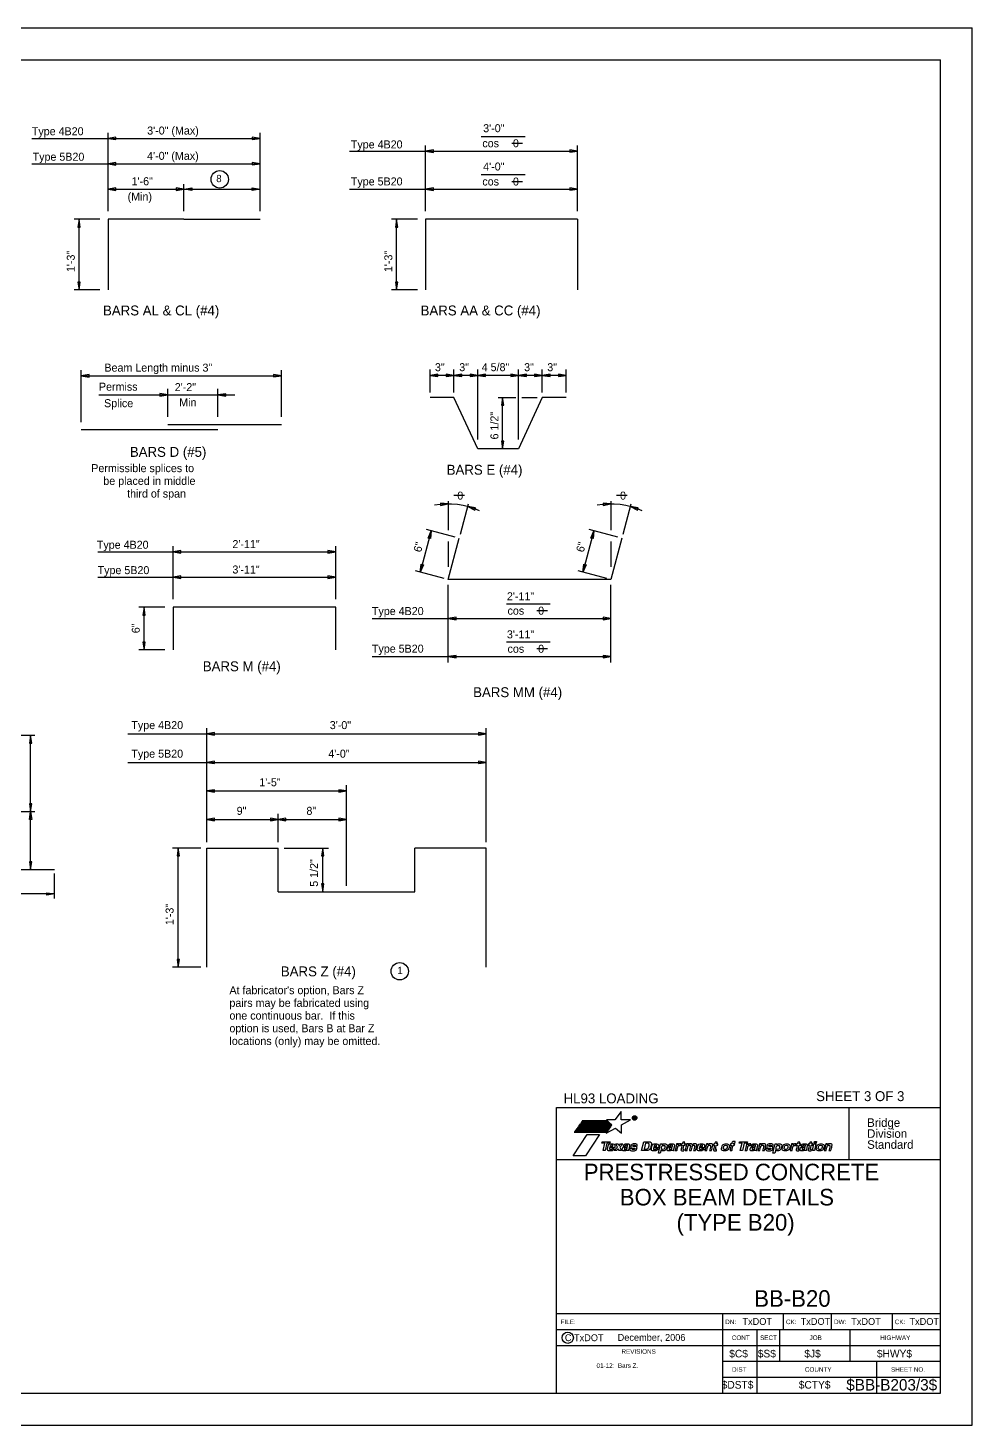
# Model space of a CAD drawing. Extents: x 1000 to 1069, y 1000 to 1045.
# Drawn here: x 1019.12 to 1034, y 1023 to 1045 of the extents above; entities that cross this region are included whole.
import ezdxf

# ---------------------------------------------------------------- set-up
doc = ezdxf.new("R2010")
doc.units = 0
for name, color, linetype in [('D_SHEET', 7, 'Continuous'), ('D_SHEET_NUM_CODE', 7, 'Continuous'), ('D_SHEET_TXT_SUB_CODE', 7, 'Continuous'), ('Working Level 1', 7, 'Continuous')]:
    doc.layers.add(name, color=color, linetype=linetype)

msp = doc.modelspace()

# ---------------------------------------------------------------- linework, layer by layer
at = {"layer": 'D_SHEET'}
for p, q in [((1000, 1045), (1034, 1045)), ((1034, 1023), (1034, 1045)), ((1002, 1044.5), (1033.5, 1044.5)), ((1033.5, 1023.5), (1033.5, 1044.5)), ((1027.45, 1023.5), (1027.45, 1028)), ((1027.45, 1028), (1033.5, 1028)), ((1028.47, 1027.94), (1028.373, 1027.805)), ((1028.47, 1027.805), (1028.47, 1027.94)), ((1032.061, 1027.18), (1032.061, 1028)), ((1027.742, 1027.627), (1027.741, 1027.625)), ((1027.741, 1027.625), (1028.253, 1027.623)), ((1028.256, 1027.628), (1027.742, 1027.627)), ((1027.753, 1027.641), (1027.751, 1027.639)), ((1027.751, 1027.639), (1028.262, 1027.637)), ((1028.266, 1027.642), (1027.753, 1027.641)), ((1027.768, 1027.663), (1027.766, 1027.66)), ((1027.766, 1027.66), (1028.276, 1027.657)), ((1028.28, 1027.663), (1027.768, 1027.663)), ((1027.777, 1027.676), (1027.776, 1027.674)), ((1027.776, 1027.674), (1028.286, 1027.672)), ((1028.29, 1027.677), (1027.777, 1027.676)), ((1027.787, 1027.69), (1027.786, 1027.688)), ((1027.786, 1027.688), (1028.296, 1027.686)), ((1028.299, 1027.691), (1027.787, 1027.69)), ((1027.803, 1027.712), (1027.801, 1027.709)), ((1027.801, 1027.709), (1028.309, 1027.706)), ((1028.313, 1027.711), (1027.803, 1027.712)), ((1027.803, 1027.712), (1027.803, 1027.712)), ((1027.812, 1027.725), (1027.811, 1027.722)), ((1027.811, 1027.722), (1028.319, 1027.72)), ((1028.323, 1027.726), (1027.812, 1027.725)), ((1027.822, 1027.738), (1027.82, 1027.736)), ((1027.82, 1027.736), (1028.317, 1027.734)), ((1028.311, 1027.74), (1027.822, 1027.738)), ((1027.838, 1027.76), (1027.836, 1027.758)), ((1027.836, 1027.758), (1028.294, 1027.755)), ((1028.287, 1027.76), (1027.838, 1027.76)), ((1027.847, 1027.774), (1027.845, 1027.771)), ((1027.845, 1027.771), (1028.278, 1027.769)), ((1028.272, 1027.774), (1027.847, 1027.774)), ((1027.857, 1027.788), (1027.855, 1027.785)), ((1027.855, 1027.785), (1028.262, 1027.783)), ((1028.256, 1027.788), (1027.857, 1027.788)), ((1028.234, 1027.596), (1028.384, 1027.676)), ((1028.373, 1027.805), (1028.238, 1027.805)), ((1028.238, 1027.805), (1028.256, 1027.788)), ((1028.253, 1027.623), (1028.247, 1027.614)), ((1028.256, 1027.788), (1028.256, 1027.788)), ((1028.262, 1027.637), (1028.256, 1027.628)), ((1028.256, 1027.628), (1028.256, 1027.628)), ((1028.262, 1027.783), (1028.272, 1027.774)), ((1028.262, 1027.637), (1028.262, 1027.637)), ((1028.276, 1027.657), (1028.266, 1027.642)), ((1028.266, 1027.642), (1028.266, 1027.642)), ((1028.272, 1027.774), (1028.272, 1027.774)), ((1028.278, 1027.769), (1028.287, 1027.76)), ((1028.286, 1027.672), (1028.28, 1027.663)), ((1028.296, 1027.686), (1028.29, 1027.677)), ((1028.294, 1027.755), (1028.311, 1027.74)), ((1028.309, 1027.706), (1028.299, 1027.691)), ((1028.311, 1027.74), (1028.311, 1027.74)), ((1028.319, 1027.72), (1028.313, 1027.711)), ((1028.317, 1027.734), (1028.317, 1027.734)), ((1028.317, 1027.734), (1028.324, 1027.728)), ((1028.324, 1027.728), (1028.323, 1027.726)), ((1028.384, 1027.676), (1028.478, 1027.596)), ((1028.62, 1027.805), (1028.47, 1027.805)), ((1028.478, 1027.728), (1028.62, 1027.805)), ((1028.478, 1027.596), (1028.478, 1027.728)), ((1028.698, 1027.824), (1028.698, 1027.82)), ((1027.716, 1027.24), (1027.937, 1027.576)), ((1027.733, 1027.614), (1027.731, 1027.612)), ((1027.731, 1027.612), (1028.243, 1027.609)), ((1028.247, 1027.614), (1027.733, 1027.614)), ((1028.128, 1027.576), (1027.907, 1027.24)), ((1027.937, 1027.576), (1028.128, 1027.576)), ((1028.167, 1027.437), (1028.173, 1027.462)), ((1028.214, 1027.437), (1028.167, 1027.437)), ((1028.173, 1027.462), (1028.299, 1027.462)), ((1028.187, 1027.321), (1028.214, 1027.437)), ((1028.246, 1027.437), (1028.219, 1027.321)), ((1028.243, 1027.609), (1028.234, 1027.596)), ((1028.243, 1027.609), (1028.243, 1027.609)), ((1028.293, 1027.437), (1028.246, 1027.437)), ((1028.299, 1027.462), (1028.293, 1027.437)), ((1028.413, 1027.374), (1028.387, 1027.426)), ((1028.387, 1027.426), (1028.424, 1027.426)), ((1028.424, 1027.426), (1028.437, 1027.395)), ((1028.437, 1027.395), (1028.463, 1027.426)), ((1028.498, 1027.426), (1028.449, 1027.374)), ((1028.463, 1027.426), (1028.498, 1027.426)), ((1028.603, 1027.398), (1028.59, 1027.341)), ((1029.31, 1027.398), (1029.297, 1027.341)), ((1030.328, 1027.437), (1030.334, 1027.462)), ((1030.375, 1027.437), (1030.328, 1027.437)), ((1030.334, 1027.462), (1030.461, 1027.462)), ((1030.348, 1027.321), (1030.375, 1027.437)), ((1030.408, 1027.437), (1030.381, 1027.321)), ((1030.455, 1027.437), (1030.408, 1027.437)), ((1030.461, 1027.462), (1030.455, 1027.437)), ((1030.618, 1027.398), (1030.604, 1027.341)), ((1031.404, 1027.398), (1031.39, 1027.341)), ((1031.485, 1027.321), (1031.509, 1027.426)), ((1031.509, 1027.426), (1031.539, 1027.426)), ((1031.512, 1027.438), (1031.518, 1027.463)), ((1031.542, 1027.438), (1031.512, 1027.438)), ((1031.539, 1027.426), (1031.515, 1027.321)), ((1031.518, 1027.463), (1031.548, 1027.463)), ((1031.548, 1027.463), (1031.542, 1027.438)), ((1027.45, 1027.18), (1033.5, 1027.18)), ((1027.907, 1027.24), (1027.716, 1027.24)), ((1028.219, 1027.321), (1028.187, 1027.321)), ((1028.293, 1027.384), (1028.34, 1027.384)), ((1028.332, 1027.352), (1028.363, 1027.352)), ((1028.361, 1027.321), (1028.413, 1027.374)), ((1028.398, 1027.321), (1028.361, 1027.321)), ((1028.425, 1027.352), (1028.398, 1027.321)), ((1028.438, 1027.321), (1028.425, 1027.352)), ((1028.475, 1027.321), (1028.438, 1027.321)), ((1028.449, 1027.374), (1028.475, 1027.321)), ((1028.534, 1027.392), (1028.505, 1027.392)), ((1028.532, 1027.382), (1028.56, 1027.386)), ((1028.565, 1027.358), (1028.568, 1027.372)), ((1028.984, 1027.384), (1029.031, 1027.384)), ((1029.022, 1027.352), (1029.053, 1027.352)), ((1029.241, 1027.392), (1029.212, 1027.392)), ((1029.239, 1027.382), (1029.267, 1027.386)), ((1029.271, 1027.358), (1029.275, 1027.372)), ((1029.707, 1027.384), (1029.754, 1027.384)), ((1029.745, 1027.352), (1029.777, 1027.352)), ((1030.381, 1027.321), (1030.348, 1027.321)), ((1030.548, 1027.392), (1030.519, 1027.392)), ((1030.546, 1027.382), (1030.574, 1027.386)), ((1030.579, 1027.358), (1030.582, 1027.372)), ((1031.334, 1027.392), (1031.305, 1027.392)), ((1031.332, 1027.382), (1031.361, 1027.386)), ((1031.365, 1027.358), (1031.368, 1027.372)), ((1031.515, 1027.321), (1031.485, 1027.321)), ((1033.5, 1024.75), (1027.45, 1024.75)), ((1030.073, 1023.5), (1030.073, 1024.75)), ((1031.03, 1024.5), (1031.03, 1024.75)), ((1031.786, 1024.5), (1031.786, 1024.75)), ((1032.744, 1024.5), (1032.744, 1024.75)), ((1033.5, 1024.5), (1027.45, 1024.5)), ((1030.613, 1023.5), (1030.613, 1024.5)), ((1030.973, 1024), (1030.973, 1024.5)), ((1032.078, 1024), (1032.078, 1024.5)), ((1033.5, 1024.25), (1027.45, 1024.25)), ((1033.5, 1024), (1030.073, 1024)), ((1032.502, 1023.5), (1032.502, 1024)), ((1033.5, 1023.75), (1030.073, 1023.75)), ((1002, 1023.5), (1033.5, 1023.5)), ((1000, 1023), (1034, 1023))]:
    msp.add_line(p, q, dxfattribs=at)
for points in [[(1028.682, 1027.83), (1028.68, 1027.83), (1028.678, 1027.83), (1028.678, 1027.817), (1028.668, 1027.817), (1028.668, 1027.854)], [(1028.68, 1027.848), (1028.678, 1027.848), (1028.678, 1027.837), (1028.682, 1027.837)], [(1028.699, 1027.818), (1028.699, 1027.817), (1028.69, 1027.817)], [(1028.861, 1027.321), (1028.794, 1027.321), (1028.827, 1027.462), (1028.896, 1027.462)], [(1028.884, 1027.438), (1028.853, 1027.438), (1028.832, 1027.345), (1028.863, 1027.345)], [(1029.101, 1027.334), (1029.1, 1027.334), (1029.087, 1027.28), (1029.057, 1027.28), (1029.091, 1027.426), (1029.12, 1027.426), (1029.117, 1027.41), (1029.117, 1027.41)], [(1030.907, 1027.334), (1030.906, 1027.334), (1030.894, 1027.28), (1030.863, 1027.28), (1030.897, 1027.426), (1030.926, 1027.426), (1030.923, 1027.41), (1030.923, 1027.41)], [(1028.369, 1027.371), (1028.367, 1027.366), (1028.288, 1027.366)], [(1028.593, 1027.325), (1028.592, 1027.321), (1028.559, 1027.321)], [(1029.059, 1027.371), (1029.058, 1027.366), (1028.979, 1027.366)], [(1029.3, 1027.325), (1029.299, 1027.321), (1029.266, 1027.321)], [(1029.782, 1027.371), (1029.781, 1027.366), (1029.702, 1027.366)], [(1030.607, 1027.325), (1030.606, 1027.321), (1030.574, 1027.321)], [(1031.393, 1027.325), (1031.392, 1027.321), (1031.36, 1027.321)]]:
    msp.add_lwpolyline(points, dxfattribs=at)
msp.add_ellipse((1027.629, 1024.375), major_axis=(0.0897, 0), ratio=0.999082, dxfattribs=at)
for points, degree in [([(1028.707, 1027.812), (1028.7, 1027.805), (1028.692, 1027.802), (1028.683, 1027.802), (1028.674, 1027.802), (1028.666, 1027.805), (1028.659, 1027.812), (1028.653, 1027.818), (1028.649, 1027.826), (1028.649, 1027.836), (1028.649, 1027.846), (1028.653, 1027.854), (1028.66, 1027.86), (1028.662, 1027.862), (1028.664, 1027.864), (1028.666, 1027.865)], 3), ([(1028.663, 1027.855), (1028.658, 1027.85), (1028.655, 1027.843), (1028.655, 1027.836), (1028.655, 1027.828), (1028.658, 1027.821), (1028.663, 1027.816), (1028.669, 1027.81), (1028.675, 1027.808), (1028.683, 1027.808), (1028.691, 1027.808), (1028.697, 1027.81), (1028.703, 1027.816), (1028.708, 1027.821), (1028.711, 1027.828), (1028.711, 1027.836), (1028.711, 1027.843), (1028.708, 1027.85), (1028.703, 1027.855), (1028.697, 1027.861), (1028.691, 1027.864), (1028.683, 1027.864), (1028.675, 1027.864), (1028.669, 1027.861), (1028.663, 1027.855)], 3), ([(1028.666, 1027.865), (1028.671, 1027.868), (1028.677, 1027.87), (1028.683, 1027.87), (1028.692, 1027.87), (1028.7, 1027.866), (1028.707, 1027.86), (1028.714, 1027.853), (1028.717, 1027.845), (1028.717, 1027.836), (1028.717, 1027.826), (1028.713, 1027.818), (1028.707, 1027.812)], 3), ([(1028.668, 1027.854), (1028.671, 1027.854), (1028.674, 1027.854), (1028.679, 1027.854), (1028.683, 1027.854), (1028.686, 1027.854), (1028.686, 1027.854), (1028.689, 1027.854), (1028.692, 1027.853), (1028.694, 1027.852), (1028.697, 1027.851), (1028.699, 1027.848), (1028.699, 1027.843), (1028.699, 1027.84), (1028.698, 1027.838), (1028.696, 1027.837), (1028.694, 1027.835), (1028.692, 1027.834), (1028.69, 1027.834)], 3), ([(1028.686, 1027.847), (1028.685, 1027.848), (1028.683, 1027.848), (1028.68, 1027.848)], 2), ([(1028.682, 1027.837), (1028.684, 1027.837), (1028.686, 1027.837), (1028.687, 1027.838), (1028.689, 1027.839), (1028.689, 1027.841), (1028.689, 1027.843), (1028.689, 1027.845), (1028.688, 1027.846), (1028.686, 1027.847)], 3), ([(1028.69, 1027.817), (1028.689, 1027.818), (1028.689, 1027.82), (1028.689, 1027.822), (1028.689, 1027.824), (1028.689, 1027.826), (1028.688, 1027.827), (1028.688, 1027.828), (1028.687, 1027.829), (1028.686, 1027.83), (1028.685, 1027.83), (1028.684, 1027.83), (1028.682, 1027.83)], 3), ([(1028.69, 1027.834), (1028.692, 1027.834), (1028.694, 1027.833), (1028.695, 1027.832), (1028.697, 1027.83), (1028.698, 1027.827), (1028.698, 1027.824)], 3), ([(1028.698, 1027.82), (1028.698, 1027.82), (1028.698, 1027.82), (1028.698, 1027.819), (1028.698, 1027.819), (1028.699, 1027.818), (1028.699, 1027.818)], 3), ([(1028.363, 1027.352), (1028.349, 1027.326), (1028.324, 1027.318), (1028.304, 1027.318), (1028.272, 1027.318), (1028.25, 1027.332), (1028.26, 1027.375), (1028.263, 1027.388), (1028.278, 1027.428), (1028.328, 1027.428), (1028.351, 1027.428), (1028.38, 1027.418), (1028.369, 1027.371)], 3), ([(1028.34, 1027.384), (1028.343, 1027.401), (1028.332, 1027.406), (1028.322, 1027.406), (1028.308, 1027.406), (1028.298, 1027.397), (1028.293, 1027.384)], 3), ([(1028.505, 1027.392), (1028.516, 1027.424), (1028.541, 1027.428), (1028.565, 1027.428), (1028.581, 1027.428), (1028.609, 1027.424), (1028.603, 1027.398)], 3), ([(1028.56, 1027.386), (1028.565, 1027.386), (1028.572, 1027.388), (1028.573, 1027.394), (1028.576, 1027.406), (1028.564, 1027.406), (1028.556, 1027.406), (1028.541, 1027.406), (1028.536, 1027.398), (1028.534, 1027.392)], 3), ([(1028.694, 1027.394), (1028.694, 1027.4), (1028.694, 1027.407), (1028.677, 1027.407), (1028.661, 1027.407), (1028.657, 1027.402), (1028.656, 1027.397), (1028.652, 1027.381), (1028.727, 1027.393), (1028.718, 1027.354), (1028.711, 1027.324), (1028.677, 1027.318), (1028.659, 1027.318), (1028.633, 1027.318), (1028.607, 1027.326), (1028.612, 1027.354), (1028.612, 1027.354), (1028.643, 1027.354), (1028.643, 1027.354), (1028.641, 1027.345), (1028.646, 1027.339), (1028.665, 1027.339), (1028.681, 1027.339), (1028.686, 1027.346), (1028.687, 1027.35), (1028.691, 1027.367), (1028.616, 1027.354), (1028.625, 1027.393), (1028.629, 1027.409), (1028.644, 1027.428), (1028.68, 1027.428), (1028.703, 1027.428), (1028.728, 1027.423), (1028.724, 1027.394), (1028.724, 1027.394), (1028.694, 1027.394), (1028.694, 1027.394)], 3), ([(1028.896, 1027.462), (1028.948, 1027.462), (1028.949, 1027.422), (1028.943, 1027.395), (1028.936, 1027.365), (1028.913, 1027.321), (1028.861, 1027.321)], 3), ([(1028.863, 1027.345), (1028.89, 1027.345), (1028.904, 1027.369), (1028.909, 1027.393), (1028.919, 1027.434), (1028.898, 1027.438), (1028.884, 1027.438)], 3), ([(1029.053, 1027.352), (1029.04, 1027.326), (1029.015, 1027.318), (1028.995, 1027.318), (1028.963, 1027.318), (1028.941, 1027.332), (1028.951, 1027.375), (1028.954, 1027.388), (1028.968, 1027.428), (1029.019, 1027.428), (1029.041, 1027.428), (1029.07, 1027.418), (1029.059, 1027.371)], 3), ([(1029.031, 1027.384), (1029.033, 1027.401), (1029.023, 1027.406), (1029.013, 1027.406), (1028.999, 1027.406), (1028.989, 1027.397), (1028.984, 1027.384)], 3), ([(1029.117, 1027.41), (1029.125, 1027.419), (1029.135, 1027.428), (1029.156, 1027.428), (1029.181, 1027.428), (1029.199, 1027.411), (1029.191, 1027.374), (1029.184, 1027.346), (1029.163, 1027.318), (1029.129, 1027.318), (1029.108, 1027.318), (1029.103, 1027.329), (1029.101, 1027.334)], 3), ([(1029.127, 1027.341), (1029.146, 1027.341), (1029.156, 1027.36), (1029.159, 1027.372), (1029.163, 1027.389), (1029.16, 1027.404), (1029.141, 1027.404), (1029.12, 1027.404), (1029.111, 1027.388), (1029.107, 1027.371), (1029.104, 1027.355), (1029.108, 1027.341), (1029.127, 1027.341)], 3), ([(1029.212, 1027.392), (1029.222, 1027.424), (1029.248, 1027.428), (1029.272, 1027.428), (1029.288, 1027.428), (1029.316, 1027.424), (1029.31, 1027.398)], 3), ([(1029.267, 1027.386), (1029.272, 1027.386), (1029.278, 1027.388), (1029.28, 1027.394), (1029.283, 1027.406), (1029.271, 1027.406), (1029.263, 1027.406), (1029.248, 1027.406), (1029.243, 1027.398), (1029.241, 1027.392)], 3), ([(1029.343, 1027.426), (1029.343, 1027.426), (1029.372, 1027.426), (1029.372, 1027.426), (1029.372, 1027.426), (1029.368, 1027.407), (1029.368, 1027.407), (1029.368, 1027.407), (1029.368, 1027.407), (1029.368, 1027.407), (1029.377, 1027.418), (1029.386, 1027.428), (1029.405, 1027.428), (1029.407, 1027.428), (1029.409, 1027.428), (1029.411, 1027.428), (1029.411, 1027.428), (1029.404, 1027.4), (1029.404, 1027.4), (1029.402, 1027.4), (1029.398, 1027.4), (1029.396, 1027.4), (1029.372, 1027.4), (1029.364, 1027.387), (1029.362, 1027.375), (1029.362, 1027.375), (1029.349, 1027.321), (1029.349, 1027.321), (1029.349, 1027.321), (1029.319, 1027.321), (1029.319, 1027.321), (1029.319, 1027.321), (1029.343, 1027.426), (1029.343, 1027.426)], 3), ([(1029.465, 1027.426), (1029.465, 1027.426), (1029.484, 1027.426), (1029.484, 1027.426), (1029.484, 1027.426), (1029.48, 1027.406), (1029.48, 1027.406), (1029.48, 1027.406), (1029.461, 1027.406), (1029.461, 1027.406), (1029.461, 1027.406), (1029.448, 1027.349), (1029.448, 1027.349), (1029.446, 1027.343), (1029.446, 1027.341), (1029.458, 1027.341), (1029.46, 1027.341), (1029.462, 1027.341), (1029.465, 1027.341), (1029.465, 1027.341), (1029.46, 1027.32), (1029.46, 1027.32), (1029.455, 1027.32), (1029.45, 1027.32), (1029.445, 1027.32), (1029.445, 1027.32), (1029.441, 1027.32), (1029.441, 1027.32), (1029.415, 1027.32), (1029.413, 1027.329), (1029.416, 1027.342), (1029.416, 1027.342), (1029.431, 1027.406), (1029.431, 1027.406), (1029.431, 1027.406), (1029.415, 1027.406), (1029.415, 1027.406), (1029.415, 1027.406), (1029.42, 1027.426), (1029.42, 1027.426), (1029.42, 1027.426), (1029.435, 1027.426), (1029.435, 1027.426), (1029.435, 1027.426), (1029.442, 1027.454), (1029.442, 1027.454), (1029.442, 1027.454), (1029.472, 1027.454), (1029.472, 1027.454), (1029.472, 1027.454), (1029.465, 1027.426), (1029.465, 1027.426)], 3), ([(1029.643, 1027.321), (1029.643, 1027.321), (1029.613, 1027.321), (1029.613, 1027.321), (1029.613, 1027.321), (1029.628, 1027.384), (1029.628, 1027.384), (1029.632, 1027.4), (1029.625, 1027.405), (1029.616, 1027.405), (1029.601, 1027.405), (1029.594, 1027.396), (1029.591, 1027.384), (1029.591, 1027.384), (1029.576, 1027.321), (1029.576, 1027.321), (1029.576, 1027.321), (1029.546, 1027.321), (1029.546, 1027.321), (1029.546, 1027.321), (1029.56, 1027.384), (1029.56, 1027.384), (1029.563, 1027.393), (1029.565, 1027.405), (1029.547, 1027.405), (1029.533, 1027.405), (1029.526, 1027.396), (1029.524, 1027.385), (1029.524, 1027.385), (1029.509, 1027.321), (1029.509, 1027.321), (1029.509, 1027.321), (1029.478, 1027.321), (1029.478, 1027.321), (1029.478, 1027.321), (1029.503, 1027.426), (1029.503, 1027.426), (1029.503, 1027.426), (1029.532, 1027.426), (1029.532, 1027.426), (1029.532, 1027.426), (1029.528, 1027.41), (1029.528, 1027.41), (1029.528, 1027.41), (1029.529, 1027.41), (1029.529, 1027.41), (1029.534, 1027.417), (1029.545, 1027.428), (1029.566, 1027.428), (1029.582, 1027.428), (1029.589, 1027.423), (1029.594, 1027.412), (1029.599, 1027.417), (1029.61, 1027.428), (1029.628, 1027.428), (1029.651, 1027.428), (1029.666, 1027.416), (1029.66, 1027.393), (1029.66, 1027.393), (1029.643, 1027.321), (1029.643, 1027.321)], 3), ([(1029.777, 1027.352), (1029.763, 1027.326), (1029.738, 1027.318), (1029.718, 1027.318), (1029.686, 1027.318), (1029.664, 1027.332), (1029.674, 1027.375), (1029.677, 1027.388), (1029.691, 1027.428), (1029.742, 1027.428), (1029.764, 1027.428), (1029.794, 1027.418), (1029.782, 1027.371)], 3), ([(1029.754, 1027.384), (1029.757, 1027.401), (1029.746, 1027.406), (1029.736, 1027.406), (1029.722, 1027.406), (1029.712, 1027.397), (1029.707, 1027.384)], 3), ([(1029.895, 1027.321), (1029.895, 1027.321), (1029.864, 1027.321), (1029.864, 1027.321), (1029.864, 1027.321), (1029.879, 1027.384), (1029.879, 1027.384), (1029.881, 1027.392), (1029.883, 1027.405), (1029.864, 1027.405), (1029.851, 1027.405), (1029.838, 1027.397), (1029.835, 1027.381), (1029.835, 1027.381), (1029.821, 1027.321), (1029.821, 1027.321), (1029.821, 1027.321), (1029.79, 1027.321), (1029.79, 1027.321), (1029.79, 1027.321), (1029.815, 1027.426), (1029.815, 1027.426), (1029.815, 1027.426), (1029.844, 1027.426), (1029.844, 1027.426), (1029.844, 1027.426), (1029.84, 1027.41), (1029.84, 1027.41), (1029.84, 1027.41), (1029.841, 1027.41), (1029.841, 1027.41), (1029.846, 1027.416), (1029.858, 1027.428), (1029.88, 1027.428), (1029.902, 1027.428), (1029.917, 1027.416), (1029.911, 1027.393), (1029.911, 1027.393), (1029.895, 1027.321), (1029.895, 1027.321)], 3), ([(1029.976, 1027.426), (1029.976, 1027.426), (1029.995, 1027.426), (1029.995, 1027.426), (1029.995, 1027.426), (1029.991, 1027.406), (1029.991, 1027.406), (1029.991, 1027.406), (1029.972, 1027.406), (1029.972, 1027.406), (1029.972, 1027.406), (1029.958, 1027.349), (1029.958, 1027.349), (1029.957, 1027.343), (1029.957, 1027.341), (1029.969, 1027.341), (1029.971, 1027.341), (1029.973, 1027.341), (1029.975, 1027.341), (1029.975, 1027.341), (1029.971, 1027.32), (1029.971, 1027.32), (1029.966, 1027.32), (1029.961, 1027.32), (1029.956, 1027.32), (1029.956, 1027.32), (1029.952, 1027.32), (1029.952, 1027.32), (1029.926, 1027.32), (1029.923, 1027.329), (1029.927, 1027.342), (1029.927, 1027.342), (1029.941, 1027.406), (1029.941, 1027.406), (1029.941, 1027.406), (1029.926, 1027.406), (1029.926, 1027.406), (1029.926, 1027.406), (1029.93, 1027.426), (1029.93, 1027.426), (1029.93, 1027.426), (1029.946, 1027.426), (1029.946, 1027.426), (1029.946, 1027.426), (1029.953, 1027.454), (1029.953, 1027.454), (1029.953, 1027.454), (1029.983, 1027.454), (1029.983, 1027.454), (1029.983, 1027.454), (1029.976, 1027.426), (1029.976, 1027.426)], 3), ([(1030.101, 1027.318), (1030.07, 1027.318), (1030.046, 1027.335), (1030.055, 1027.373), (1030.064, 1027.411), (1030.096, 1027.428), (1030.126, 1027.428), (1030.131, 1027.428), (1030.135, 1027.428), (1030.139, 1027.427)], 3), ([(1030.121, 1027.405), (1030.098, 1027.405), (1030.089, 1027.387), (1030.086, 1027.373), (1030.083, 1027.36), (1030.083, 1027.341), (1030.106, 1027.341), (1030.13, 1027.341), (1030.138, 1027.36), (1030.141, 1027.373), (1030.144, 1027.387), (1030.144, 1027.405), (1030.121, 1027.405)], 3), ([(1030.139, 1027.427), (1030.163, 1027.423), (1030.18, 1027.406), (1030.172, 1027.373), (1030.164, 1027.335), (1030.132, 1027.318), (1030.101, 1027.318)], 3), ([(1030.216, 1027.321), (1030.216, 1027.321), (1030.186, 1027.321), (1030.186, 1027.321), (1030.186, 1027.321), (1030.206, 1027.406), (1030.206, 1027.406), (1030.206, 1027.406), (1030.189, 1027.406), (1030.189, 1027.406), (1030.189, 1027.406), (1030.194, 1027.426), (1030.194, 1027.426), (1030.194, 1027.426), (1030.21, 1027.426), (1030.21, 1027.426), (1030.21, 1027.426), (1030.212, 1027.434), (1030.212, 1027.434), (1030.217, 1027.456), (1030.232, 1027.464), (1030.253, 1027.464), (1030.262, 1027.464), (1030.266, 1027.464), (1030.268, 1027.463), (1030.268, 1027.463), (1030.263, 1027.441), (1030.263, 1027.441), (1030.263, 1027.441), (1030.255, 1027.441), (1030.255, 1027.441), (1030.244, 1027.441), (1030.244, 1027.438), (1030.241, 1027.43), (1030.241, 1027.43), (1030.241, 1027.426), (1030.241, 1027.426), (1030.241, 1027.426), (1030.26, 1027.426), (1030.26, 1027.426), (1030.26, 1027.426), (1030.256, 1027.406), (1030.256, 1027.406), (1030.256, 1027.406), (1030.236, 1027.406), (1030.236, 1027.406), (1030.236, 1027.406), (1030.216, 1027.321), (1030.216, 1027.321)], 3), ([(1030.447, 1027.426), (1030.447, 1027.426), (1030.476, 1027.426), (1030.476, 1027.426), (1030.476, 1027.426), (1030.471, 1027.407), (1030.471, 1027.407), (1030.471, 1027.407), (1030.472, 1027.407), (1030.472, 1027.407), (1030.481, 1027.418), (1030.49, 1027.428), (1030.508, 1027.428), (1030.51, 1027.428), (1030.512, 1027.428), (1030.514, 1027.428), (1030.514, 1027.428), (1030.508, 1027.4), (1030.508, 1027.4), (1030.505, 1027.4), (1030.502, 1027.4), (1030.499, 1027.4), (1030.475, 1027.4), (1030.468, 1027.387), (1030.465, 1027.375), (1030.465, 1027.375), (1030.453, 1027.321), (1030.453, 1027.321), (1030.453, 1027.321), (1030.422, 1027.321), (1030.422, 1027.321), (1030.422, 1027.321), (1030.447, 1027.426), (1030.447, 1027.426)], 3), ([(1030.519, 1027.392), (1030.53, 1027.424), (1030.555, 1027.428), (1030.579, 1027.428), (1030.595, 1027.428), (1030.624, 1027.424), (1030.618, 1027.398)], 3), ([(1030.574, 1027.386), (1030.579, 1027.386), (1030.586, 1027.388), (1030.587, 1027.394), (1030.59, 1027.406), (1030.578, 1027.406), (1030.57, 1027.406), (1030.555, 1027.406), (1030.55, 1027.398), (1030.548, 1027.392)], 3), ([(1030.73, 1027.321), (1030.73, 1027.321), (1030.7, 1027.321), (1030.7, 1027.321), (1030.7, 1027.321), (1030.715, 1027.384), (1030.715, 1027.384), (1030.717, 1027.392), (1030.719, 1027.405), (1030.7, 1027.405), (1030.686, 1027.405), (1030.674, 1027.397), (1030.67, 1027.381), (1030.67, 1027.381), (1030.656, 1027.321), (1030.656, 1027.321), (1030.656, 1027.321), (1030.626, 1027.321), (1030.626, 1027.321), (1030.626, 1027.321), (1030.651, 1027.426), (1030.651, 1027.426), (1030.651, 1027.426), (1030.68, 1027.426), (1030.68, 1027.426), (1030.68, 1027.426), (1030.676, 1027.41), (1030.676, 1027.41), (1030.676, 1027.41), (1030.676, 1027.41), (1030.676, 1027.41), (1030.682, 1027.416), (1030.693, 1027.428), (1030.715, 1027.428), (1030.738, 1027.428), (1030.752, 1027.416), (1030.747, 1027.393), (1030.747, 1027.393), (1030.73, 1027.321), (1030.73, 1027.321)], 3), ([(1030.836, 1027.394), (1030.836, 1027.4), (1030.835, 1027.407), (1030.819, 1027.407), (1030.802, 1027.407), (1030.799, 1027.402), (1030.798, 1027.397), (1030.794, 1027.381), (1030.869, 1027.393), (1030.86, 1027.354), (1030.852, 1027.324), (1030.819, 1027.318), (1030.801, 1027.318), (1030.775, 1027.318), (1030.748, 1027.326), (1030.754, 1027.354), (1030.754, 1027.354), (1030.785, 1027.354), (1030.785, 1027.354), (1030.783, 1027.345), (1030.787, 1027.339), (1030.806, 1027.339), (1030.822, 1027.339), (1030.827, 1027.346), (1030.828, 1027.35), (1030.832, 1027.367), (1030.758, 1027.354), (1030.767, 1027.393), (1030.771, 1027.409), (1030.786, 1027.428), (1030.822, 1027.428), (1030.844, 1027.428), (1030.87, 1027.423), (1030.865, 1027.394), (1030.865, 1027.394), (1030.836, 1027.394), (1030.836, 1027.394)], 3), ([(1030.923, 1027.41), (1030.931, 1027.419), (1030.941, 1027.428), (1030.962, 1027.428), (1030.987, 1027.428), (1031.005, 1027.411), (1030.997, 1027.374), (1030.99, 1027.346), (1030.969, 1027.318), (1030.935, 1027.318), (1030.914, 1027.318), (1030.909, 1027.329), (1030.907, 1027.334)], 3), ([(1030.933, 1027.341), (1030.953, 1027.341), (1030.962, 1027.36), (1030.965, 1027.372), (1030.969, 1027.389), (1030.966, 1027.404), (1030.947, 1027.404), (1030.926, 1027.404), (1030.917, 1027.388), (1030.913, 1027.371), (1030.91, 1027.355), (1030.914, 1027.341), (1030.933, 1027.341)], 3), ([(1031.057, 1027.318), (1031.026, 1027.318), (1031.002, 1027.335), (1031.011, 1027.373), (1031.02, 1027.411), (1031.052, 1027.428), (1031.082, 1027.428), (1031.087, 1027.428), (1031.091, 1027.428), (1031.095, 1027.427)], 3), ([(1031.077, 1027.405), (1031.054, 1027.405), (1031.045, 1027.387), (1031.042, 1027.373), (1031.039, 1027.36), (1031.039, 1027.341), (1031.062, 1027.341), (1031.085, 1027.341), (1031.094, 1027.36), (1031.097, 1027.373), (1031.1, 1027.387), (1031.1, 1027.405), (1031.077, 1027.405)], 3), ([(1031.095, 1027.427), (1031.119, 1027.423), (1031.136, 1027.406), (1031.128, 1027.373), (1031.12, 1027.335), (1031.088, 1027.318), (1031.057, 1027.318)], 3), ([(1031.157, 1027.426), (1031.157, 1027.426), (1031.186, 1027.426), (1031.186, 1027.426), (1031.186, 1027.426), (1031.182, 1027.407), (1031.182, 1027.407), (1031.182, 1027.407), (1031.182, 1027.407), (1031.182, 1027.407), (1031.191, 1027.418), (1031.2, 1027.428), (1031.219, 1027.428), (1031.221, 1027.428), (1031.222, 1027.428), (1031.224, 1027.428), (1031.224, 1027.428), (1031.218, 1027.4), (1031.218, 1027.4), (1031.215, 1027.4), (1031.212, 1027.4), (1031.209, 1027.4), (1031.186, 1027.4), (1031.178, 1027.387), (1031.175, 1027.375), (1031.175, 1027.375), (1031.163, 1027.321), (1031.163, 1027.321), (1031.163, 1027.321), (1031.132, 1027.321), (1031.132, 1027.321), (1031.132, 1027.321), (1031.157, 1027.426), (1031.157, 1027.426)], 3), ([(1031.279, 1027.426), (1031.279, 1027.426), (1031.298, 1027.426), (1031.298, 1027.426), (1031.298, 1027.426), (1031.293, 1027.406), (1031.293, 1027.406), (1031.293, 1027.406), (1031.275, 1027.406), (1031.275, 1027.406), (1031.275, 1027.406), (1031.261, 1027.349), (1031.261, 1027.349), (1031.26, 1027.343), (1031.26, 1027.341), (1031.272, 1027.341), (1031.274, 1027.341), (1031.276, 1027.341), (1031.278, 1027.341), (1031.278, 1027.341), (1031.273, 1027.32), (1031.273, 1027.32), (1031.269, 1027.32), (1031.264, 1027.32), (1031.259, 1027.32), (1031.259, 1027.32), (1031.255, 1027.32), (1031.255, 1027.32), (1031.229, 1027.32), (1031.226, 1027.329), (1031.229, 1027.342), (1031.229, 1027.342), (1031.244, 1027.406), (1031.244, 1027.406), (1031.244, 1027.406), (1031.229, 1027.406), (1031.229, 1027.406), (1031.229, 1027.406), (1031.233, 1027.426), (1031.233, 1027.426), (1031.233, 1027.426), (1031.249, 1027.426), (1031.249, 1027.426), (1031.249, 1027.426), (1031.255, 1027.454), (1031.255, 1027.454), (1031.255, 1027.454), (1031.286, 1027.454), (1031.286, 1027.454), (1031.286, 1027.454), (1031.279, 1027.426), (1031.279, 1027.426)], 3), ([(1031.305, 1027.392), (1031.316, 1027.424), (1031.341, 1027.428), (1031.365, 1027.428), (1031.381, 1027.428), (1031.41, 1027.424), (1031.404, 1027.398)], 3), ([(1031.361, 1027.386), (1031.365, 1027.386), (1031.372, 1027.388), (1031.373, 1027.394), (1031.376, 1027.406), (1031.364, 1027.406), (1031.356, 1027.406), (1031.341, 1027.406), (1031.336, 1027.398), (1031.334, 1027.392)], 3), ([(1031.471, 1027.426), (1031.471, 1027.426), (1031.489, 1027.426), (1031.489, 1027.426), (1031.489, 1027.426), (1031.485, 1027.406), (1031.485, 1027.406), (1031.485, 1027.406), (1031.466, 1027.406), (1031.466, 1027.406), (1031.466, 1027.406), (1031.453, 1027.349), (1031.453, 1027.349), (1031.451, 1027.343), (1031.451, 1027.341), (1031.463, 1027.341), (1031.465, 1027.341), (1031.467, 1027.341), (1031.47, 1027.341), (1031.47, 1027.341), (1031.465, 1027.32), (1031.465, 1027.32), (1031.46, 1027.32), (1031.455, 1027.32), (1031.45, 1027.32), (1031.45, 1027.32), (1031.447, 1027.32), (1031.447, 1027.32), (1031.42, 1027.32), (1031.418, 1027.329), (1031.421, 1027.342), (1031.421, 1027.342), (1031.436, 1027.406), (1031.436, 1027.406), (1031.436, 1027.406), (1031.42, 1027.406), (1031.42, 1027.406), (1031.42, 1027.406), (1031.425, 1027.426), (1031.425, 1027.426), (1031.425, 1027.426), (1031.44, 1027.426), (1031.44, 1027.426), (1031.44, 1027.426), (1031.447, 1027.454), (1031.447, 1027.454), (1031.447, 1027.454), (1031.477, 1027.454), (1031.477, 1027.454), (1031.477, 1027.454), (1031.471, 1027.426), (1031.471, 1027.426)], 3), ([(1031.595, 1027.318), (1031.564, 1027.318), (1031.54, 1027.335), (1031.549, 1027.373), (1031.558, 1027.411), (1031.59, 1027.428), (1031.621, 1027.428), (1031.625, 1027.428), (1031.629, 1027.428), (1031.633, 1027.427)], 3), ([(1031.615, 1027.405), (1031.592, 1027.405), (1031.583, 1027.387), (1031.58, 1027.373), (1031.577, 1027.36), (1031.577, 1027.341), (1031.6, 1027.341), (1031.624, 1027.341), (1031.633, 1027.36), (1031.636, 1027.373), (1031.639, 1027.387), (1031.639, 1027.405), (1031.615, 1027.405)], 3), ([(1031.633, 1027.427), (1031.658, 1027.423), (1031.674, 1027.406), (1031.667, 1027.373), (1031.658, 1027.335), (1031.626, 1027.318), (1031.595, 1027.318)], 3), ([(1031.775, 1027.321), (1031.775, 1027.321), (1031.745, 1027.321), (1031.745, 1027.321), (1031.745, 1027.321), (1031.76, 1027.384), (1031.76, 1027.384), (1031.761, 1027.392), (1031.764, 1027.405), (1031.745, 1027.405), (1031.731, 1027.405), (1031.719, 1027.397), (1031.715, 1027.381), (1031.715, 1027.381), (1031.701, 1027.321), (1031.701, 1027.321), (1031.701, 1027.321), (1031.671, 1027.321), (1031.671, 1027.321), (1031.671, 1027.321), (1031.695, 1027.426), (1031.695, 1027.426), (1031.695, 1027.426), (1031.724, 1027.426), (1031.724, 1027.426), (1031.724, 1027.426), (1031.721, 1027.41), (1031.721, 1027.41), (1031.721, 1027.41), (1031.721, 1027.41), (1031.721, 1027.41), (1031.727, 1027.416), (1031.738, 1027.428), (1031.76, 1027.428), (1031.783, 1027.428), (1031.797, 1027.416), (1031.792, 1027.393), (1031.792, 1027.393), (1031.775, 1027.321), (1031.775, 1027.321)], 3), ([(1028.288, 1027.366), (1028.287, 1027.358), (1028.285, 1027.34), (1028.309, 1027.34), (1028.318, 1027.34), (1028.328, 1027.344), (1028.332, 1027.352)], 3), ([(1028.56, 1027.333), (1028.551, 1027.327), (1028.539, 1027.318), (1028.519, 1027.318), (1028.501, 1027.318), (1028.486, 1027.327), (1028.491, 1027.349), (1028.496, 1027.369), (1028.512, 1027.379), (1028.532, 1027.382)], 3), ([(1028.568, 1027.372), (1028.564, 1027.37), (1028.559, 1027.368), (1028.546, 1027.366), (1028.534, 1027.364), (1028.524, 1027.362), (1028.522, 1027.35), (1028.519, 1027.341), (1028.527, 1027.338), (1028.533, 1027.338), (1028.546, 1027.338), (1028.562, 1027.346), (1028.565, 1027.358)], 3), ([(1028.559, 1027.321), (1028.559, 1027.326), (1028.559, 1027.327), (1028.56, 1027.333)], 2), ([(1028.59, 1027.341), (1028.587, 1027.329), (1028.59, 1027.326), (1028.593, 1027.325)], 2), ([(1028.979, 1027.366), (1028.978, 1027.358), (1028.976, 1027.34), (1029, 1027.34), (1029.009, 1027.34), (1029.018, 1027.344), (1029.022, 1027.352)], 3), ([(1029.266, 1027.333), (1029.258, 1027.327), (1029.246, 1027.318), (1029.226, 1027.318), (1029.208, 1027.318), (1029.193, 1027.327), (1029.198, 1027.349), (1029.203, 1027.369), (1029.219, 1027.379), (1029.239, 1027.382)], 3), ([(1029.275, 1027.372), (1029.271, 1027.37), (1029.266, 1027.368), (1029.253, 1027.366), (1029.241, 1027.364), (1029.231, 1027.362), (1029.228, 1027.35), (1029.226, 1027.341), (1029.234, 1027.338), (1029.24, 1027.338), (1029.253, 1027.338), (1029.268, 1027.346), (1029.271, 1027.358)], 3), ([(1029.266, 1027.321), (1029.266, 1027.326), (1029.266, 1027.327), (1029.266, 1027.333)], 2), ([(1029.297, 1027.341), (1029.294, 1027.329), (1029.297, 1027.326), (1029.3, 1027.325)], 2), ([(1029.702, 1027.366), (1029.701, 1027.358), (1029.699, 1027.34), (1029.723, 1027.34), (1029.732, 1027.34), (1029.741, 1027.344), (1029.745, 1027.352)], 3), ([(1030.574, 1027.333), (1030.565, 1027.327), (1030.553, 1027.318), (1030.533, 1027.318), (1030.516, 1027.318), (1030.5, 1027.327), (1030.505, 1027.349), (1030.51, 1027.369), (1030.526, 1027.379), (1030.546, 1027.382)], 3), ([(1030.582, 1027.372), (1030.578, 1027.37), (1030.573, 1027.368), (1030.56, 1027.366), (1030.548, 1027.364), (1030.538, 1027.362), (1030.536, 1027.35), (1030.533, 1027.341), (1030.541, 1027.338), (1030.547, 1027.338), (1030.56, 1027.338), (1030.576, 1027.346), (1030.579, 1027.358)], 3), ([(1030.574, 1027.321), (1030.573, 1027.326), (1030.573, 1027.327), (1030.574, 1027.333)], 2), ([(1030.604, 1027.341), (1030.601, 1027.329), (1030.604, 1027.326), (1030.607, 1027.325)], 2), ([(1031.36, 1027.333), (1031.351, 1027.327), (1031.34, 1027.318), (1031.319, 1027.318), (1031.302, 1027.318), (1031.286, 1027.327), (1031.291, 1027.349), (1031.296, 1027.369), (1031.313, 1027.379), (1031.332, 1027.382)], 3), ([(1031.368, 1027.372), (1031.364, 1027.37), (1031.359, 1027.368), (1031.346, 1027.366), (1031.334, 1027.364), (1031.324, 1027.362), (1031.322, 1027.35), (1031.319, 1027.341), (1031.327, 1027.338), (1031.333, 1027.338), (1031.346, 1027.338), (1031.362, 1027.346), (1031.365, 1027.358)], 3), ([(1031.36, 1027.321), (1031.359, 1027.326), (1031.359, 1027.327), (1031.36, 1027.333)], 2), ([(1031.39, 1027.341), (1031.387, 1027.329), (1031.39, 1027.326), (1031.393, 1027.325)], 2)]:
    msp.add_open_spline(points, degree=degree, dxfattribs=at)
at = {"layer": 'Working Level 1'}
for p, q in [((1019.186, 1043.261), (1022.781, 1043.261)), ((1020.386, 1042.117), (1020.386, 1043.35)), ((1022.781, 1042.117), (1022.781, 1043.35)), ((1026.267, 1043.293), (1026.957, 1043.293)), ((1024.19, 1043.061), (1027.785, 1043.061)), ((1025.39, 1042.117), (1025.39, 1043.15)), ((1026.746, 1043.186), (1026.914, 1043.186)), ((1027.785, 1042.117), (1027.785, 1043.15)), ((1019.186, 1042.861), (1022.781, 1042.861)), ((1026.267, 1042.691), (1026.957, 1042.691)), ((1026.746, 1042.583), (1026.914, 1042.583)), ((1020.386, 1042.461), (1022.781, 1042.461)), ((1021.583, 1042.117), (1021.583, 1042.538)), ((1024.19, 1042.461), (1027.785, 1042.461)), ((1020.256, 1041.988), (1019.85, 1041.988)), ((1019.929, 1040.874), (1019.929, 1041.988)), ((1021.583, 1041.988), (1020.386, 1041.988)), ((1020.386, 1041.988), (1020.386, 1040.874)), ((1021.583, 1041.988), (1022.781, 1041.988)), ((1025.26, 1041.988), (1024.854, 1041.988)), ((1024.933, 1040.874), (1024.933, 1041.988)), ((1027.785, 1041.988), (1025.39, 1041.988)), ((1025.39, 1041.988), (1025.39, 1040.874)), ((1027.785, 1041.988), (1027.785, 1040.874)), ((1020.256, 1040.874), (1019.85, 1040.874)), ((1025.26, 1040.874), (1024.854, 1040.874)), ((1019.965, 1038.79), (1019.965, 1039.612)), ((1019.965, 1039.522), (1023.117, 1039.522)), ((1023.117, 1038.878), (1023.117, 1039.612)), ((1025.462, 1039.258), (1025.462, 1039.621)), ((1025.462, 1039.53), (1027.604, 1039.53)), ((1025.837, 1039.258), (1025.837, 1039.621)), ((1026.212, 1038.52), (1026.212, 1039.621)), ((1026.854, 1038.52), (1026.854, 1039.621)), ((1027.229, 1039.258), (1027.229, 1039.621)), ((1027.604, 1039.258), (1027.604, 1039.621)), ((1021.327, 1038.878), (1021.327, 1039.318)), ((1022.117, 1038.878), (1022.117, 1039.318)), ((1020.239, 1039.222), (1022.382, 1039.222)), ((1025.837, 1039.183), (1025.462, 1039.183)), ((1026.212, 1038.37), (1025.837, 1039.183)), ((1026.534, 1039.183), (1026.809, 1039.183)), ((1026.604, 1038.37), (1026.604, 1039.183)), ((1027.229, 1039.183), (1026.854, 1038.37)), ((1026.908, 1039.183), (1027.145, 1039.183)), ((1027.604, 1039.183), (1027.229, 1039.183)), ((1022.117, 1038.671), (1019.965, 1038.671)), ((1023.117, 1038.749), (1021.327, 1038.749)), ((1026.854, 1038.37), (1026.212, 1038.37)), ((1025.747, 1037.546), (1025.747, 1037.093)), ((1026.005, 1037.636), (1025.837, 1037.636)), ((1028.31, 1037.546), (1028.31, 1037.093)), ((1028.568, 1037.636), (1028.4, 1037.636)), ((1025.939, 1037.03), (1026.067, 1037.508)), ((1028.502, 1037.03), (1028.63, 1037.508)), ((1025.479, 1037.082), (1025.305, 1036.432)), ((1025.855, 1036.981), (1025.403, 1037.102)), ((1028.043, 1037.082), (1027.868, 1036.432)), ((1028.418, 1036.981), (1027.966, 1037.102)), ((1025.747, 1036.313), (1025.921, 1036.963)), ((1025.747, 1036.911), (1025.747, 1036.514)), ((1028.484, 1036.963), (1028.31, 1036.313)), ((1028.31, 1036.911), (1028.31, 1036.514)), ((1020.227, 1036.751), (1023.973, 1036.751)), ((1021.41, 1036.007), (1021.41, 1036.84)), ((1023.973, 1036.007), (1023.973, 1036.84)), ((1025.681, 1036.331), (1025.229, 1036.452)), ((1028.244, 1036.331), (1027.792, 1036.452)), ((1020.227, 1036.351), (1023.973, 1036.351)), ((1028.31, 1036.313), (1025.747, 1036.313)), ((1025.747, 1035.01), (1025.747, 1036.232)), ((1028.31, 1035.01), (1028.31, 1036.232)), ((1021.28, 1035.878), (1020.874, 1035.878)), ((1020.953, 1035.205), (1020.953, 1035.878)), ((1023.973, 1035.878), (1021.41, 1035.878)), ((1021.41, 1035.878), (1021.41, 1035.205)), ((1023.973, 1035.205), (1023.973, 1035.878)), ((1026.664, 1035.933), (1027.354, 1035.933)), ((1027.143, 1035.826), (1027.311, 1035.826)), ((1024.547, 1035.7), (1028.31, 1035.7)), ((1026.664, 1035.333), (1027.354, 1035.333)), ((1021.28, 1035.205), (1020.874, 1035.205)), ((1024.547, 1035.1), (1028.31, 1035.1)), ((1027.143, 1035.226), (1027.311, 1035.226)), ((1018.48, 1033.862), (1019.233, 1033.862)), ((1019.167, 1031.747), (1019.167, 1033.862)), ((1020.696, 1033.885), (1026.344, 1033.885)), ((1021.943, 1032.179), (1021.943, 1033.975)), ((1026.344, 1032.179), (1026.344, 1033.975)), ((1020.696, 1033.435), (1026.344, 1033.435)), ((1021.943, 1032.985), (1024.143, 1032.985)), ((1024.143, 1031.491), (1024.143, 1033.075)), ((1018.487, 1032.66), (1019.233, 1032.66)), ((1021.943, 1032.535), (1024.143, 1032.535)), ((1023.068, 1032.179), (1023.068, 1032.625)), ((1021.849, 1032.085), (1021.403, 1032.085)), ((1021.493, 1030.21), (1021.493, 1032.085)), ((1021.943, 1030.21), (1021.943, 1032.085)), ((1021.943, 1032.085), (1023.068, 1032.085)), ((1023.068, 1031.398), (1023.068, 1032.085)), ((1023.162, 1032.085), (1023.858, 1032.085)), ((1023.768, 1031.398), (1023.768, 1032.085)), ((1025.219, 1031.398), (1025.219, 1032.085)), ((1026.344, 1032.085), (1025.219, 1032.085)), ((1026.344, 1030.21), (1026.344, 1032.085)), ((1017.856, 1031.747), (1019.544, 1031.747)), ((1019.544, 1031.294), (1019.544, 1031.683)), ((1019.544, 1031.363), (1017.856, 1031.363)), ((1023.068, 1031.398), (1024.143, 1031.398)), ((1024.143, 1031.398), (1025.219, 1031.398)), ((1021.849, 1030.21), (1021.403, 1030.21))]:
    msp.add_line(p, q, dxfattribs=at)
for points in [[(1020.386, 1043.261), (1020.508, 1043.241), (1020.508, 1043.28)], [(1022.781, 1043.261), (1022.658, 1043.281), (1022.658, 1043.243)], [(1025.39, 1043.061), (1025.512, 1043.041), (1025.512, 1043.08)], [(1027.785, 1043.061), (1027.662, 1043.081), (1027.662, 1043.043)], [(1020.386, 1042.861), (1020.508, 1042.841), (1020.508, 1042.88)], [(1022.781, 1042.861), (1022.658, 1042.881), (1022.658, 1042.843)], [(1020.386, 1042.461), (1020.508, 1042.441), (1020.508, 1042.48)], [(1021.583, 1042.461), (1021.461, 1042.481), (1021.461, 1042.442)], [(1021.584, 1042.461), (1021.706, 1042.481), (1021.706, 1042.442)], [(1022.781, 1042.461), (1022.659, 1042.441), (1022.659, 1042.48)], [(1025.39, 1042.461), (1025.512, 1042.441), (1025.512, 1042.48)], [(1027.785, 1042.461), (1027.662, 1042.481), (1027.662, 1042.443)], [(1019.929, 1041.988), (1019.909, 1041.865), (1019.948, 1041.865)], [(1024.933, 1041.988), (1024.913, 1041.865), (1024.951, 1041.865)], [(1019.929, 1040.874), (1019.949, 1040.996), (1019.91, 1040.996)], [(1024.933, 1040.874), (1024.953, 1040.996), (1024.914, 1040.996)], [(1019.965, 1039.522), (1020.088, 1039.502), (1020.088, 1039.541)], [(1023.118, 1039.522), (1022.995, 1039.542), (1022.995, 1039.504)], [(1025.462, 1039.529), (1025.585, 1039.509), (1025.585, 1039.548)], [(1025.837, 1039.529), (1025.715, 1039.549), (1025.715, 1039.511)], [(1025.837, 1039.529), (1025.96, 1039.509), (1025.96, 1039.548)], [(1026.212, 1039.529), (1026.09, 1039.549), (1026.09, 1039.511)], [(1026.212, 1039.529), (1026.335, 1039.509), (1026.335, 1039.548)], [(1026.854, 1039.529), (1026.732, 1039.549), (1026.732, 1039.511)], [(1026.854, 1039.529), (1026.977, 1039.509), (1026.977, 1039.548)], [(1027.229, 1039.529), (1027.107, 1039.549), (1027.107, 1039.511)], [(1027.229, 1039.529), (1027.352, 1039.509), (1027.352, 1039.548)], [(1027.604, 1039.529), (1027.482, 1039.549), (1027.482, 1039.511)], [(1021.327, 1039.222), (1021.204, 1039.242), (1021.204, 1039.204)], [(1022.117, 1039.222), (1022.24, 1039.202), (1022.24, 1039.241)], [(1026.604, 1039.183), (1026.584, 1039.06), (1026.623, 1039.06)], [(1026.604, 1038.37), (1026.624, 1038.493), (1026.586, 1038.493)], [(1025.747, 1037.504), (1025.623, 1037.518), (1025.625, 1037.479)], [(1026.055, 1037.464), (1026.166, 1037.408), (1026.178, 1037.445)], [(1028.31, 1037.504), (1028.187, 1037.518), (1028.189, 1037.479)], [(1028.618, 1037.464), (1028.729, 1037.408), (1028.741, 1037.445)], [(1025.48, 1037.082), (1025.467, 1036.958), (1025.43, 1036.968)], [(1028.043, 1037.082), (1028.03, 1036.958), (1027.993, 1036.968)], [(1021.41, 1036.751), (1021.533, 1036.731), (1021.533, 1036.77)], [(1023.973, 1036.751), (1023.851, 1036.771), (1023.851, 1036.732)], [(1025.306, 1036.432), (1025.318, 1036.555), (1025.355, 1036.545)], [(1027.869, 1036.432), (1027.881, 1036.555), (1027.918, 1036.545)], [(1021.41, 1036.351), (1021.533, 1036.331), (1021.533, 1036.37)], [(1023.973, 1036.351), (1023.851, 1036.371), (1023.851, 1036.332)], [(1020.953, 1035.878), (1020.933, 1035.755), (1020.972, 1035.755)], [(1025.747, 1035.7), (1025.87, 1035.68), (1025.87, 1035.719)], [(1028.31, 1035.7), (1028.188, 1035.72), (1028.188, 1035.682)], [(1020.953, 1035.205), (1020.973, 1035.328), (1020.934, 1035.328)], [(1025.747, 1035.1), (1025.869, 1035.08), (1025.869, 1035.119)], [(1028.31, 1035.1), (1028.187, 1035.12), (1028.187, 1035.082)], [(1019.167, 1033.862), (1019.147, 1033.74), (1019.186, 1033.74)], [(1021.943, 1033.885), (1022.065, 1033.865), (1022.065, 1033.904)], [(1026.344, 1033.885), (1026.221, 1033.905), (1026.221, 1033.866)], [(1021.943, 1033.435), (1022.065, 1033.415), (1022.065, 1033.454)], [(1026.344, 1033.435), (1026.221, 1033.455), (1026.221, 1033.416)], [(1021.943, 1032.985), (1022.065, 1032.965), (1022.065, 1033.004)], [(1024.143, 1032.985), (1024.021, 1033.005), (1024.021, 1032.966)], [(1019.167, 1032.66), (1019.187, 1032.783), (1019.148, 1032.783)], [(1019.167, 1032.66), (1019.187, 1032.538), (1019.148, 1032.538)], [(1021.943, 1032.535), (1022.065, 1032.515), (1022.065, 1032.554)], [(1023.068, 1032.535), (1022.945, 1032.555), (1022.945, 1032.516)], [(1023.068, 1032.535), (1023.19, 1032.515), (1023.19, 1032.554)], [(1024.143, 1032.535), (1024.021, 1032.555), (1024.021, 1032.516)], [(1021.493, 1032.085), (1021.473, 1031.963), (1021.512, 1031.963)], [(1023.768, 1032.085), (1023.748, 1031.963), (1023.787, 1031.963)], [(1019.167, 1031.747), (1019.187, 1031.87), (1019.148, 1031.87)], [(1019.544, 1031.363), (1019.421, 1031.343), (1019.421, 1031.382)], [(1023.768, 1031.398), (1023.788, 1031.52), (1023.749, 1031.52)], [(1021.493, 1030.21), (1021.513, 1030.332), (1021.474, 1030.332)]]:
    msp.add_lwpolyline(points, close=True, dxfattribs=at)
for centre in [(1022.146, 1042.616), (1024.982, 1030.146)]:
    msp.add_circle(centre, 0.137, dxfattribs=at)
for centre in [(1025.747, 1036.313), (1028.31, 1036.313)]:
    msp.add_arc(centre, 1.191, 65.6119, 100.5597, dxfattribs=at)

# ---------------------------------------------------------------- texts
at = {"layer": 'D_SHEET'}
for s, height, p in [('Bridge', 0.1345, (1032.347, 1027.695)), ('Division', 0.1345, (1032.347, 1027.523)), ('Standard', 0.1345, (1032.347, 1027.35)), ('FILE:', 0.072, (1027.517, 1024.589)), ('DN:', 0.072, (1030.111, 1024.589)), (' TxDOT ', 0.108, (1030.342, 1024.577)), ('CK:', 0.072, (1031.068, 1024.589)), ('TxDOT', 0.108, (1031.299, 1024.577)), ('DW:', 0.072, (1031.825, 1024.589)), (' TxDOT ', 0.108, (1032.056, 1024.577)), ('CK:', 0.072, (1032.782, 1024.589)), ('TxDOT', 0.108, (1033.014, 1024.577)), ('C TxDOT', 0.108, (1027.584, 1024.321)), ('December, 2006', 0.108, (1028.416, 1024.326)), ('CONT', 0.072, (1030.215, 1024.339)), ('SECT', 0.072, (1030.66, 1024.339)), ('JOB', 0.072, (1031.439, 1024.339)), ('HIGHWAY', 0.072, (1032.552, 1024.339)), ('REVISIONS', 0.072, (1028.476, 1024.122)), ('DIST', 0.072, (1030.218, 1023.839)), ('COUNTY', 0.072, (1031.366, 1023.839)), ('SHEET NO.', 0.072, (1032.723, 1023.839))]:
    msp.add_text(s, height=height, dxfattribs=at).set_placement(p)
at = {"layer": 'D_SHEET_NUM_CODE'}
msp.add_text('$BB-B203/3$', height=0.18, dxfattribs=at).set_placement((1032.018, 1023.544))
at = {"layer": 'D_SHEET_TXT_SUB_CODE'}
for s, p in [('$C$', (1030.174, 1024.065)), ('$S$', (1030.624, 1024.065)), ('$J$', (1031.357, 1024.065)), ('$HWY$', (1032.501, 1024.065)), ('$DST$', (1030.055, 1023.574)), ('$CTY$', (1031.27, 1023.574))]:
    msp.add_text(s, height=0.12, dxfattribs=at).set_placement(p)
at = {"layer": 'Working Level 1'}
for s, height, p in [('3\'-0"', 0.126, (1026.297, 1043.358)), ('Type 4B20', 0.126, (1019.186, 1043.31)), ('3\'-0" (Max)', 0.126, (1021.003, 1043.321)), ('0', 0.126, (1026.766, 1043.121)), ('Type 5B20', 0.126, (1019.198, 1042.909)), ('4\'-0" (Max)', 0.126, (1021.002, 1042.923)), ('Type 4B20', 0.126, (1024.212, 1043.103)), ('cos ', 0.126, (1026.284, 1043.121)), ('4\'-0"', 0.126, (1026.297, 1042.755)), ('1\'-6"', 0.126, (1020.757, 1042.523)), ('8', 0.114, (1022.091, 1042.572)), ('Type 5B20', 0.126, (1024.212, 1042.52)), ('cos ', 0.126, (1026.284, 1042.519)), ('0', 0.126, (1026.766, 1042.518)), ('(Min)', 0.126, (1020.695, 1042.282)), ('BARS AL & CL (#4)', 0.156, (1020.307, 1040.473)), ('BARS AA & CC (#4)', 0.156, (1025.311, 1040.473)), ('Beam Length minus 3"', 0.126, (1020.329, 1039.588)), ('3"', 0.126, (1025.537, 1039.595)), ('3"', 0.126, (1025.92, 1039.595)), ('4 5/8"', 0.126, (1026.274, 1039.595)), ('3"', 0.126, (1026.942, 1039.595)), ('3"', 0.126, (1027.307, 1039.595)), ('Permiss', 0.126, (1020.243, 1039.288)), ('2\'-2"', 0.126, (1021.437, 1039.281)), ('Splice', 0.126, (1020.324, 1039.028)), ('Min', 0.126, (1021.508, 1039.041)), ('BARS D (#5)', 0.156, (1020.73, 1038.246)), ('Permissible splices to', 0.126, (1020.122, 1038.005)), ('BARS E (#4)', 0.156, (1025.722, 1037.965)), ('be placed in middle', 0.126, (1020.312, 1037.805)), ('third of span', 0.126, (1020.687, 1037.605)), ('Type 4B20', 0.126, (1020.21, 1036.799)), ('2\'-11"', 0.126, (1022.346, 1036.809)), ('Type 5B20', 0.126, (1020.222, 1036.399)), ('3\'-11"', 0.126, (1022.346, 1036.409)), ('2\'-11"', 0.126, (1026.671, 1035.988)), ('Type 4B20', 0.126, (1024.544, 1035.755)), ('cos ', 0.126, (1026.681, 1035.761)), ('0', 0.126, (1027.163, 1035.761)), ('3\'-11"', 0.126, (1026.671, 1035.388)), ('Type 5B20', 0.126, (1024.544, 1035.163)), ('cos ', 0.126, (1026.681, 1035.161)), ('0', 0.126, (1027.163, 1035.161)), ('BARS M (#4)', 0.156, (1021.879, 1034.87)), ('BARS MM (#4)', 0.156, (1026.139, 1034.462)), ('Type 4B20', 0.126, (1020.754, 1033.959)), ('3\'-0"', 0.126, (1023.88, 1033.959)), ('Type 5B20', 0.126, (1020.754, 1033.509)), ('4\'-0"', 0.126, (1023.857, 1033.509)), ('1\'-5"', 0.126, (1022.77, 1033.059)), ('9"', 0.126, (1022.413, 1032.609)), ('8"', 0.126, (1023.512, 1032.609)), ('BARS Z (#4)', 0.156, (1023.109, 1030.066)), ('1', 0.114, (1024.945, 1030.102)), ("At fabricator's option, Bars Z", 0.126, (1022.299, 1029.785)), ('pairs may be fabricated using', 0.126, (1022.299, 1029.585)), ('one continuous bar.  If this', 0.126, (1022.299, 1029.385)), ('option is used, Bars B at Bar Z', 0.126, (1022.299, 1029.185)), ('locations (only) may be omitted.', 0.126, (1022.299, 1028.985)), ('HL93 LOADING', 0.156, (1027.564, 1028.066)), ('SHEET 3 OF 3', 0.156, (1031.543, 1028.101)), ('PRESTRESSED CONCRETE', 0.261, (1027.882, 1026.854)), ('BOX BEAM DETAILS', 0.261, (1028.45, 1026.458)), ('(TYPE B20)', 0.261, (1029.343, 1026.062)), ('BB-B20', 0.261, (1030.568, 1024.863)), ('01-12:  Bars Z.', 0.07191, (1028.083, 1023.9))]:
    msp.add_text(s, height=height, dxfattribs=at).set_placement(p)
for s, rotation, p in [('1\'-3"', 90, (1019.862, 1041.155)), ('1\'-3"', 90, (1024.866, 1041.155)), ('6 1/2"', 90, (1026.537, 1038.52)), ('0', 180, (1025.983, 1037.699)), ('0', 180, (1028.547, 1037.699)), ('6"', 75, (1025.317, 1036.735)), ('6"', 75, (1027.88, 1036.735)), ('6"', 90, (1020.886, 1035.469)), ('5 1/2"', 90, (1023.694, 1031.476)), ('1\'-3"', 90, (1021.419, 1030.872))]:
    msp.add_text(s, height=0.126, rotation=rotation, dxfattribs=at).set_placement(p)

doc.saveas('drawing.dxf')
